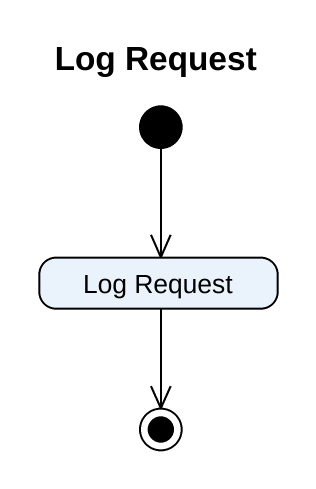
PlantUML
@startuml
title Log Request
hide empty description
state "Log Request" as Log_Request
[*] --> Log_Request
Log_Request --> [*]
@enduml
